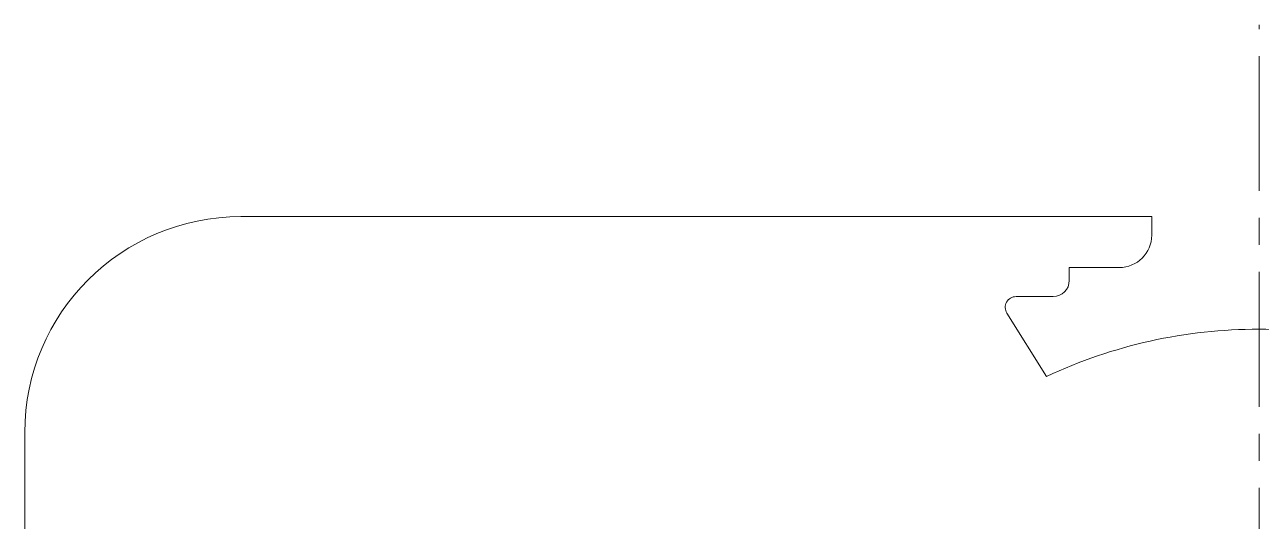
# Model space of a CAD drawing. Header units: millimetres. Extents: x -394 to 6212, y -2458 to 809.
# Drawn here: x 2956.92 to 2979.81, y -1825.13 to -1815.93 of the extents above; entities that cross this region are included whole.
import ezdxf

# ---------------------------------------------------------------- set-up
doc = ezdxf.new("R2010")
doc.units = ezdxf.units.MM
doc.linetypes.add('CENTERX2', pattern=[4, 2.5, -0.5, 0.5, -0.5])
doc.layers.add('1', color=1, linetype='Continuous', lineweight=18, true_color=0xff0000)
doc.layers.add('3', color=3, linetype='CENTERX2', lineweight=18, true_color=0x00ff00)

msp = doc.modelspace()

# ---------------------------------------------------------------- linework, layer by layer
at = {"layer": '1'}
for p, q in [((2960.91546, -1819.48362), (2977.77733, -1819.48362)), ((2977.77733, -1819.82681), (2977.77733, -1819.48362)), ((2976.25121, -1820.42681), (2976.25121, -1820.66496)), ((2977.17733, -1820.42681), (2976.25121, -1820.42681)), ((2975.95121, -1820.96496), (2975.26566, -1820.96496)), ((2975.0961, -1821.27103), (2975.83057, -1822.44511)), ((2956.91546, -1823.48362), (2956.91546, -1888.73439))]:
    msp.add_line(p, q, dxfattribs=at)
for centre, radius, start, end in [((2960.91546, -1823.48362), 4, 90, 180), ((2977.17733, -1819.82681), 0.6, 270, 0), ((2975.95121, -1820.66496), 0.3, 270, 0), ((2975.26566, -1821.16496), 0.2, 90, 212.028677), ((2979.74972, -1830.78156), 9.21174, 89.910349, 115.179253), ((2979.77854, -1830.78156), 9.21174, 64.820747, 90.089651)]:
    msp.add_arc(centre, radius, start, end, dxfattribs=at)
at = {"layer": '3'}
msp.add_line((2979.76413, -1895.00787), (2979.76413, -1815.92762), dxfattribs=at)

doc.saveas('drawing.dxf')
